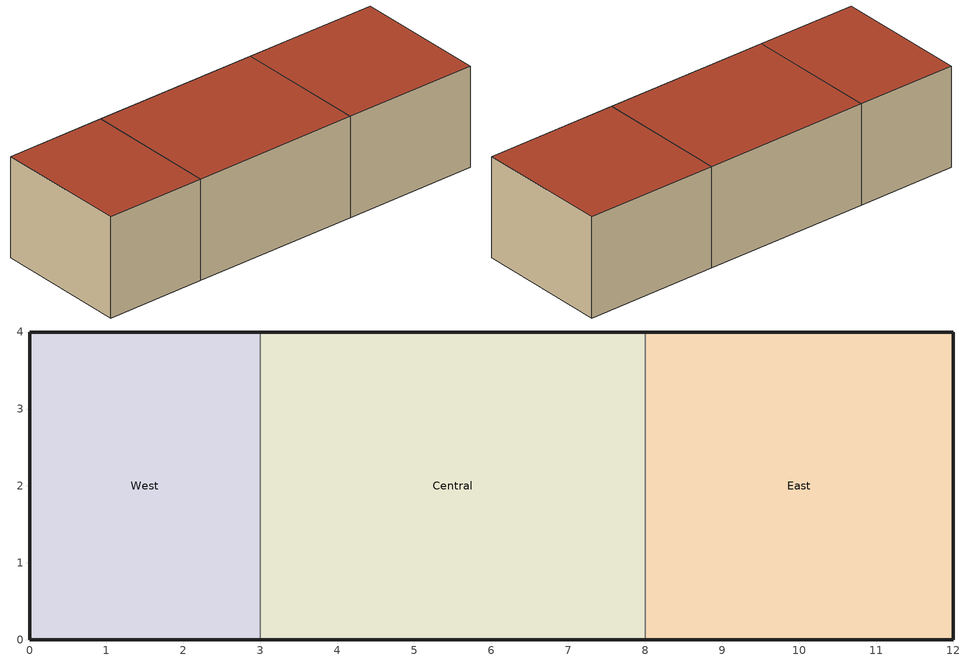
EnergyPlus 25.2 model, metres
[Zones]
Central
 floor adiabatic (Construction 1): 3,0 3,4 8,4 8,0 z0
 wall outside (Construction 1): 3,0 8,0 / 8,4 3,4 z0:3
 wall to East (Construction 1): 8,0 8,4 z0:3
 wall to West (Construction 1 Reversed): 3,4 3,0 z0:3
 roof outside (Construction 1): 8,0 8,4 3,4 3,0 z3
East
 floor adiabatic (Construction 1): 8,0 8,4 12,4 12,0 z0
 wall outside (Construction 1): 8,0 12,0 12,4 8,4 z0:3
 roof outside (Construction 1): 12,0 12,4 8,4 8,0 z3
West
 floor adiabatic (Construction 1): 0,0 0,4 3,4 3,0 z0
 wall outside (Construction 1): 3,4 0,4 0,0 3,0 z0:3
 roof outside (Construction 1): 3,0 3,4 0,4 0,0 z3
[Building]
Synthetic three-space chain
[Site:Location]
Site 1: Latitude {deg}=41.98; Longitude {deg}=-87.92; Time Zone {hr}=-6; Elevation {m}=201
[Material]
Synthetic thermal mass: Roughness=Smooth; Thickness {m}=0.1; Conductivity {W/m-K}=0.5; Density {kg/m3}=800; Specific Heat {J/kg-K}=1000; Thermal Absorptance=0.9; Solar Absorptance=0.7; Visible Absorptance=0.7
[Material:NoMass]
Synthetic uniform insulation: Roughness=MediumRough; Thermal Resistance {m2-K/W}=2; Thermal Absorptance=0.9; Solar Absorptance=0.7; Visible Absorptance=0.7
[Construction]
Construction 1: Synthetic thermal mass, Synthetic uniform insulation
Construction 1 Reversed: Synthetic uniform insulation, Synthetic thermal mass
[Zone] Multiplier=1; Part of Total Floor Area=Yes
Central; East; West
[Space]
Name | Zone
Central space | Central
East space | East
West space | West
[Lights] Schedule=Schedule Constant 1; Design Level Calculation Method=Watts/Area; Watts per Floor Area {W/m2}=12; Fraction Replaceable=1
Name | Zone or ZoneList or Space or SpaceList
Central lights | Central space
East lights | East space
West lights | West space
[ZoneControl:Thermostat] Temperature Difference Between Cutout And Setpoint {deltaC}=0
Name | Zone or ZoneList | Control Type Schedule | Control 1
Central Thermostat | Central | Central Thermostat Schedule | Thermostat Setpoint Dual Setpoint 2
East Thermostat | East | East Thermostat Schedule | Thermostat Setpoint Dual Setpoint 3
West Thermostat | West | West Thermostat Schedule | Thermostat Setpoint Dual Setpoint 1
[ThermostatSetpoint:DualSetpoint] Heating Setpoint Temperature Schedule=Schedule Constant 2; Cooling Setpoint Temperature Schedule=Schedule Constant 3
Thermostat Setpoint Dual Setpoint 2; Thermostat Setpoint Dual Setpoint 3; Thermostat Setpoint Dual Setpoint 1
[Schedule:Constant]
Name | Hourly Value
Schedule Constant 1 | 1
Schedule Constant 2 | 20
Schedule Constant 3 | 24
[Schedule:Compact]
Central Thermostat Schedule; East Thermostat Schedule; West Thermostat Schedule: Through: 12/31, For: AllDays, Until: 24:00, 4
